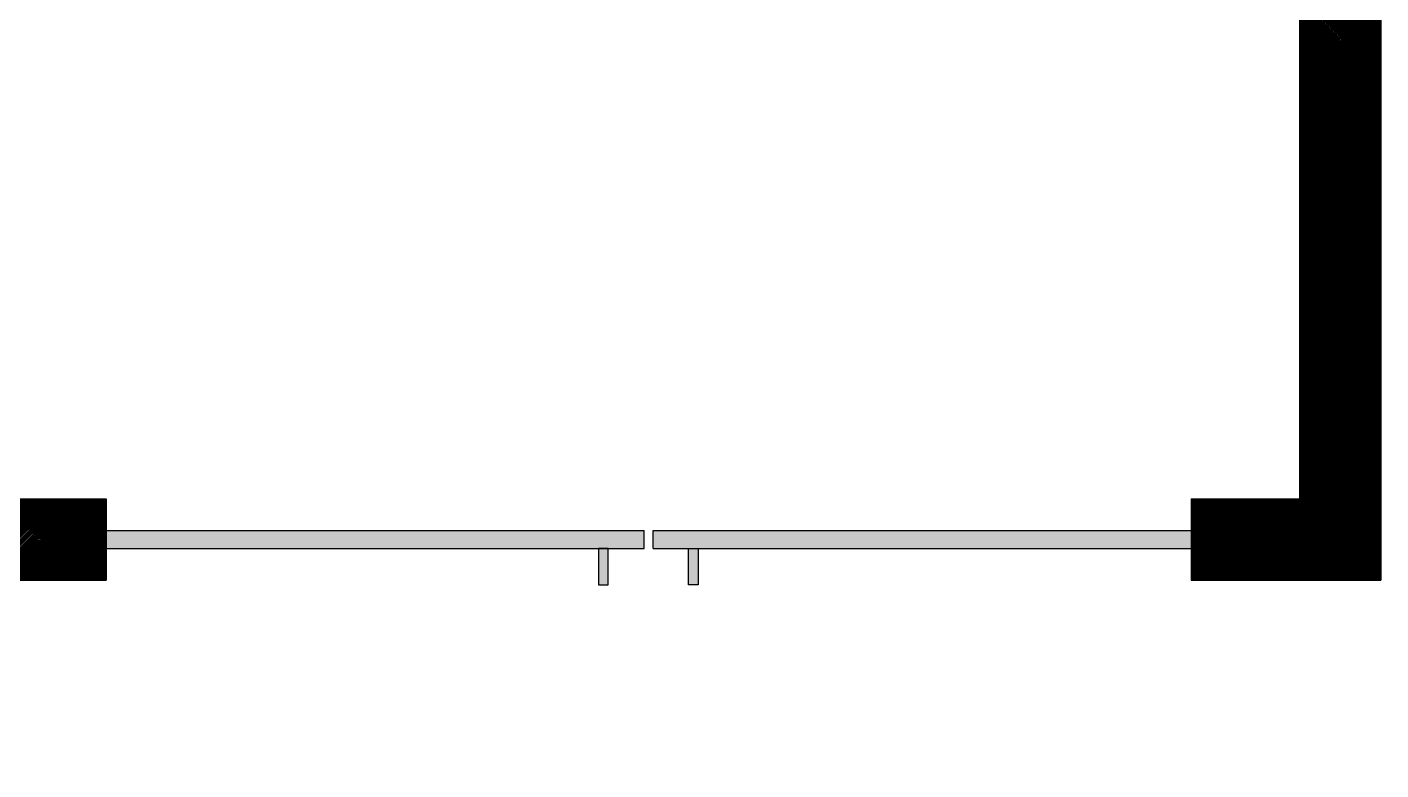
# Model space of a CAD drawing. Header units: inches. Extents: x 2765 to 3274, y 483 to 993.
# Drawn here: x 3124.1 to 3273.9, y 483.1 to 565.3 of the extents above; entities that cross this region are included whole.
import ezdxf

# ---------------------------------------------------------------- set-up
doc = ezdxf.new("R2010")
doc.units = ezdxf.units.IN
doc.header["$MEASUREMENT"] = 0
for name, color, linetype, plot in [('maingate', 19, 'Continuous', False), ('wall', 217, 'Continuous', False), ('windwo', 140, 'Continuous', False)]:
    doc.layers.add(name, color=color, linetype=linetype, plot=plot)

msp = doc.modelspace()

# ---------------------------------------------------------------- hatches: boundary and pattern name
at = {"layer": 'maingate', "true_color": 0xcd2027}
h = msp.add_hatch(dxfattribs=at)
h.set_pattern_fill('ANGLE', color=242)
h.set_pattern_definition([(0, (0, -60), (0, 0.275), [0.2, -0.075]), (90, (0, -60), (-0.275, 2e-17), [0.2, -0.075])])
h.paths.add_polyline_path([(3192.36, 507.6), (3192.36, 509.6), (3132.86, 509.6), (3132.86, 507.6)])
h.paths.add_polyline_path([(3188.4, 507.6), (3187.32, 507.6), (3187.32, 503.58), (3188.4, 503.58)])
h.paths.add_polyline_path([(3252.86, 507.6), (3252.86, 509.6), (3193.36, 509.6), (3193.36, 507.6)])
h.paths.add_polyline_path([(3198.34, 507.6), (3197.26, 507.6), (3197.26, 503.58), (3198.34, 503.58)])
at = {"layer": 'windwo'}
h = msp.add_hatch(dxfattribs=at)
h.set_pattern_fill('ANSI31', color=6)
h.paths.add_polyline_path([(3273.86, 963.1), (3111.86, 963.1), (3111.86, 939.1), (2979.86, 939.1), (2979.86, 963.1), (2793.86, 963.1), (2793.86, 483.1), (3120.86, 483.1), (3120.86, 504.1), (3132.86, 504.1), (3132.86, 513.1), (3120.86, 513.1), (3120.86, 520.6), (3111.86, 520.6), (3111.86, 492.1), (3008.36, 492.1), (3008.36, 560.35), (3003.86, 560.35), (3003.86, 556.6), (2991.86, 556.6), (2991.86, 552.1), (3003.86, 552.1), (3003.86, 492.1), (2931.86, 492.1), (2931.86, 552.1), (2943.86, 552.1), (2943.86, 556.6), (2922.86, 556.6), (2922.86, 492.1), (2802.86, 492.1), (2802.86, 612.1), (2922.86, 612.1), (2922.86, 598.6), (2931.86, 598.6), (2931.86, 621.1), (2802.86, 621.1), (2802.86, 705.1), (2927.36, 705.1), (2927.36, 709.6), (2802.86, 709.6), (2802.86, 781.6), (2886.86, 781.6), (2886.86, 739.6), (2891.36, 739.6), (2891.36, 781.6), (2928.86, 781.6), (2928.86, 786.1), (2802.86, 786.1), (2802.86, 954.1), (2970.86, 954.1), (2970.86, 924.1), (2979.86, 924.1), (2979.86, 930.1), (3111.86, 930.1), (3111.86, 924.1), (3120.86, 924.1), (3120.86, 954.1), (3264.86, 954.1), (3264.86, 762.1), (3218.36, 762.1), (3218.36, 753.1), (3264.86, 753.1), (3264.86, 513.1), (3252.86, 513.1), (3252.86, 504.1), (3273.86, 504.1)])

# ---------------------------------------------------------------- linework, layer by layer
at = {"layer": 'maingate'}
for p, q in [((3132.86, 509.6), (3192.36, 509.6)), ((3192.36, 507.6), (3192.36, 509.6)), ((3193.36, 507.6), (3193.36, 509.6)), ((3193.36, 509.6), (3252.86, 509.6)), ((3132.86, 507.6), (3192.36, 507.6)), ((3193.36, 507.6), (3252.86, 507.6))]:
    msp.add_line(p, q, dxfattribs=at)
for points in [[(3188.4, 507.6), (3187.32, 507.6), (3187.32, 503.58), (3188.4, 503.58)], [(3197.26, 507.6), (3198.34, 507.6), (3198.34, 503.58), (3197.26, 503.58)]]:
    msp.add_lwpolyline(points, close=True, dxfattribs=at)
at = {"layer": 'wall'}
for p, q in [((3273.86, 963.1), (3273.86, 504.1)), ((3264.86, 753.1), (3264.86, 513.1)), ((3120.86, 513.1), (3132.86, 513.1)), ((3132.86, 513.1), (3132.86, 504.1)), ((3252.86, 513.1), (3252.86, 504.1)), ((3252.86, 513.1), (3264.86, 513.1)), ((3120.86, 504.1), (3132.86, 504.1)), ((3252.86, 504.1), (3273.86, 504.1))]:
    msp.add_line(p, q, dxfattribs=at)

doc.saveas('drawing.dxf')
